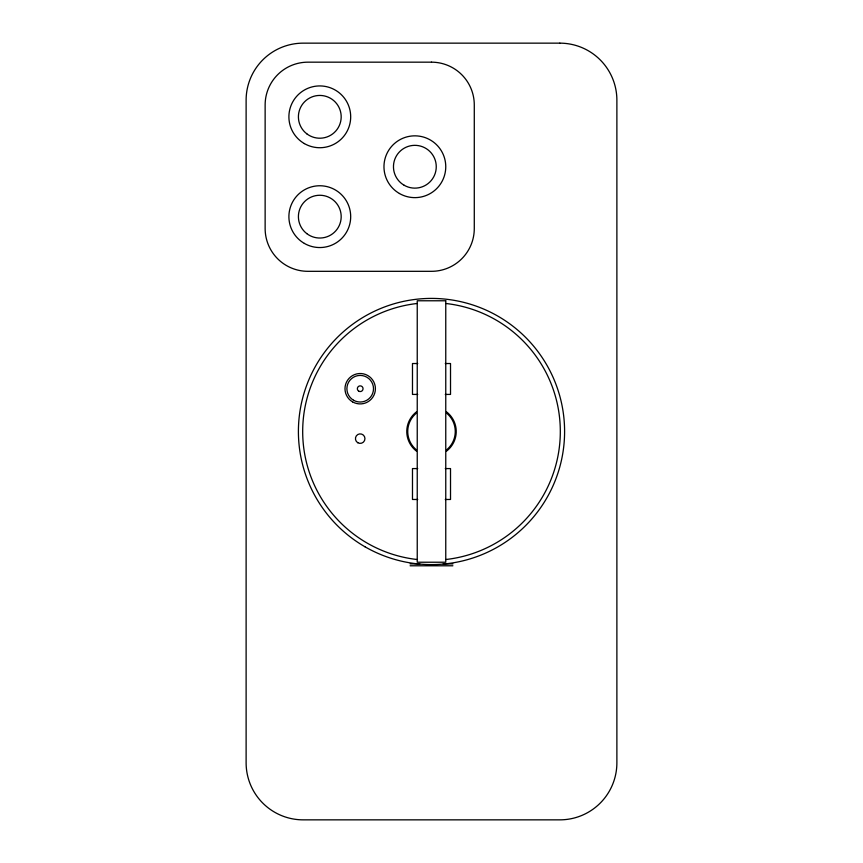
<?xml version="1.0" encoding="UTF-8"?>
<svg xmlns="http://www.w3.org/2000/svg" width="863" height="863" viewBox="0 0 863 863"><rect width="100%" height="100%" fill="white"/><g stroke="black" fill="none" stroke-linecap="round" stroke-linejoin="round"><path stroke-width="1.29" d="M417.735 363.528L412.482 363.528L412.482 394.423L417.735 394.423M445.265 363.528L450.518 363.528L450.518 394.423L445.265 394.423M417.735 468.577L412.482 468.577L412.482 499.472L417.735 499.472M445.265 468.577L450.518 468.577L450.518 499.472L445.265 499.472M410.108 563.884L419.828 563.884M443.172 563.884L452.892 563.884M410.108 565.783L452.892 565.783M446.581 413.129A23.765 23.765 0 0 1 446.581 449.871M416.419 449.871A23.765 23.765 0 0 1 416.419 413.129M445.923 303.496A128.814 128.814 0 0 1 445.923 559.504M417.077 559.504A128.814 128.814 0 0 1 417.077 303.496M446.549 411.888A24.714 24.714 0 0 1 446.549 451.112M416.451 451.112A24.714 24.714 0 0 1 416.451 411.888M559.839 43.15L303.161 43.15A57.044 57.044 0 0 0 246.117 100.194L246.117 762.806A57.044 57.044 0 0 0 303.161 819.85L559.839 819.85A57.044 57.044 0 0 0 616.883 762.806L616.883 100.194A57.044 57.044 0 0 0 559.839 43.15M431.5 62.168L307.908 62.168A42.783 42.783 0 0 0 265.135 104.941L265.135 228.533A42.783 42.783 0 0 0 307.908 271.316L431.5 271.316A42.783 42.783 0 0 0 474.283 228.533L474.283 104.941A42.783 42.783 0 0 0 431.5 62.168M445.761 300.777L417.239 300.777L417.239 562.223L445.761 562.223L445.761 300.777M404.164 185.265A21.392 21.392 0 0 0 436.257 166.742A21.392 21.392 0 0 0 404.164 148.209A21.392 21.392 0 0 0 404.164 185.265M399.418 193.495A30.895 30.895 0 0 0 445.761 166.742A30.895 30.895 0 0 0 399.418 139.979A30.895 30.895 0 0 0 399.418 193.495M306.775 233.614A21.392 21.392 0 0 0 341.004 219.439A21.392 21.392 0 0 0 311.608 196.883A21.392 21.392 0 0 0 306.775 233.614M304.348 243.409A30.895 30.895 0 0 0 350.691 216.645A30.895 30.895 0 0 0 304.348 189.892A30.895 30.895 0 0 0 304.348 243.409M306.775 133.797A21.392 21.392 0 0 0 341.004 119.623A21.392 21.392 0 0 0 311.608 97.066A21.392 21.392 0 0 0 306.775 133.797M304.348 143.582A30.895 30.895 0 0 0 350.691 116.829A30.895 30.895 0 0 0 304.348 90.065A30.895 30.895 0 0 0 304.348 143.582M357.821 442.751A4.757 4.757 0 0 0 364.952 438.631A4.757 4.757 0 0 0 357.821 434.51A4.757 4.757 0 0 0 357.821 442.751M358.771 391.187A2.848 2.848 0 0 0 363.053 388.717A2.848 2.848 0 0 0 358.771 386.246A2.848 2.848 0 0 0 358.771 391.187M352.589 401.888A15.21 15.21 0 0 0 375.405 388.717A15.21 15.21 0 0 0 352.589 375.545A15.21 15.21 0 0 0 352.589 401.888M353.55 400.249A13.312 13.312 0 0 0 373.506 388.717A13.312 13.312 0 0 0 353.55 377.196A13.312 13.312 0 0 0 353.55 400.249M364.952 546.764A133.096 133.096 0 0 0 564.596 431.5A133.096 133.096 0 0 0 364.952 316.236A133.096 133.096 0 0 0 364.952 546.764"/></g></svg>
